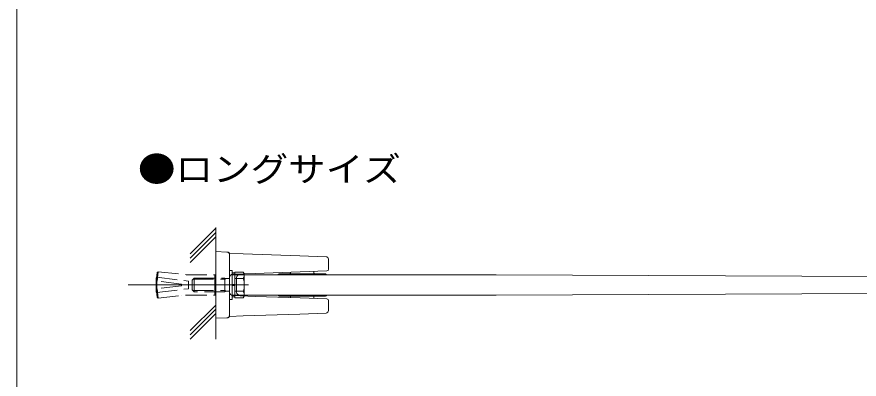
# Model space of a CAD drawing. Units: millimetres, scale not verified. Extents: x -1681 to -294, y -1188 to 1055.
# Drawn here: x -1679.9 to -1186.7, y -839.7 to -627.2 of the extents above; entities that cross this region are included whole.
import ezdxf
from ezdxf.enums import TextEntityAlignment as Align

# ---------------------------------------------------------------- set-up
doc = ezdxf.new("R2010")
doc.units = ezdxf.units.MM
doc.header["$LTSCALE"] = 4
doc.linetypes.add('CHAIN2', pattern=[12, 9, -1, 1, -1])
doc.linetypes.add('DASHED3', pattern=[4, 3, -1])
doc.layers.add('0-1_USER1', color=3, linetype='Continuous')
for name, color, linetype, lineweight in [('0-2_YKK_ZWAK', 7, 'Continuous', 9), ('0-3_YKK_13', 4, 'Continuous', 9), ('0-5_YKK_12', 2, 'CHAIN2', 9), ('0-6_YSS_K', 3, 'Continuous', 9)]:
    doc.layers.add(name, color=color, linetype=linetype, lineweight=lineweight)
doc.styles.add('ＭＳ ゴシック', font='')
doc.styles.get('ＭＳ ゴシック').set_extended_font_data('MS Gothic')

msp = doc.modelspace()

# ---------------------------------------------------------------- linework, layer by layer
at = {"layer": '0-2_YKK_ZWAK'}
msp.add_line((-1679.947, -1188), (-1679.947, 996), dxfattribs=at)
at = {"layer": '0-3_YKK_13'}
for p, q in [((-1563.452, -769.893), (-1563.452, -764.896)), ((-1563.452, -764.896), (-1556.899, -765.125)), ((-1556.737, -765.131), (-1556.61, -765.139)), ((-1556.61, -765.139), (-1556.403, -765.176)), ((-1556.403, -765.176), (-1556.203, -765.241)), ((-1556.203, -765.241), (-1556.015, -765.334)), ((-1556.015, -765.334), (-1555.841, -765.453)), ((-1555.841, -765.453), (-1555.685, -765.594)), ((-1555.685, -765.594), (-1555.551, -765.756)), ((-1555.551, -765.756), (-1555.44, -765.935)), ((-1555.452, -766.624), (-1555.452, -765.942)), ((-1555.452, -766.624), (-1555.452, -770.122)), ((-1514.187, -767.337), (-1498.899, -767.871)), ((-1497.452, -769.37), (-1497.452, -775.205)), ((-1563.452, -769.893), (-1563.452, -798.899)), ((-1555.452, -770.122), (-1555.452, -798.671)), ((-1555.452, -775.896), (-1553.852, -775.896)), ((-1555.452, -792.896), (-1555.452, -775.896)), ((-1535.681, -778.396), (-1554.453, -778.396)), ((-1553.852, -775.896), (-1553.852, -792.896)), ((-1553.852, -777.346), (-1552.252, -777.346)), ((-1540.337, -777.669), (-1553.521, -778.129)), ((-1552.252, -776.891), (-1552.252, -791.902)), ((-1552.252, -776.891), (-1547.332, -776.891)), ((-1546.752, -777.896), (-1547.332, -776.891)), ((-1546.752, -777.896), (-1546.752, -790.896)), ((-1514.117, -776.753), (-1540.337, -777.669)), ((-1528.968, -778.396), (-1535.681, -778.396)), ((-1497.054, -778.396), (-1528.968, -778.396)), ((-1526.904, -778.31), (-1526.92, -778.396)), ((-1499.251, -777.896), (-1526.412, -777.896)), ((-1519.715, -777.414), (-1519.698, -776.948)), ((-1498.417, -776.205), (-1514.117, -776.753)), ((-1505.948, -777.414), (-1505.981, -776.469)), ((-1498.759, -778.31), (-1498.743, -778.396)), ((-1481.956, -778.396), (-1497.054, -778.396)), ((-1399.332, -778.396), (-1481.956, -778.396)), ((-906.946, -780.545), (-1399.332, -778.396)), ((-1552.252, -784.146), (-1553.852, -784.146)), ((-1552.252, -780.396), (-1552.252, -788.396)), ((-1552.252, -780.644), (-1547.332, -780.644)), ((-1551.252, -780.134), (-1551.401, -784.396)), ((-1563.452, -784.396), (-1563.452, -784.302)), ((-1552.252, -784.646), (-1553.852, -784.646)), ((-1552.252, -788.149), (-1547.332, -788.149)), ((-1551.252, -788.659), (-1551.401, -784.396)), ((-1399.332, -790.396), (-906.946, -788.248)), ((-1553.852, -792.896), (-1555.452, -792.896)), ((-1554.453, -790.396), (-1530.149, -790.396)), ((-1552.252, -791.446), (-1553.852, -791.446)), ((-1553.521, -790.664), (-1540.337, -791.124)), ((-1552.252, -791.902), (-1547.332, -791.902)), ((-1546.752, -790.896), (-1547.332, -791.902)), ((-1540.337, -791.124), (-1514.117, -792.04)), ((-1530.144, -790.396), (-1528.968, -790.396)), ((-1528.968, -790.396), (-1497.054, -790.396)), ((-1526.481, -790.896), (-1499.182, -790.896)), ((-1519.715, -791.379), (-1519.698, -791.845)), ((-1514.117, -792.04), (-1498.417, -792.588)), ((-1505.948, -791.379), (-1505.981, -792.324)), ((-1498.65, -790.396), (-1498.712, -790.567)), ((-1497.452, -793.587), (-1497.452, -799.422)), ((-1497.054, -790.396), (-1481.956, -790.396)), ((-1481.956, -790.396), (-1399.332, -790.396)), ((-1563.452, -803.896), (-1563.452, -798.899)), ((-1555.452, -798.671), (-1555.452, -802.169)), ((-1556.899, -803.668), (-1563.452, -803.896)), ((-1556.599, -803.653), (-1556.714, -803.661)), ((-1556.396, -803.617), (-1556.599, -803.653)), ((-1556.2, -803.553), (-1556.396, -803.617)), ((-1556.014, -803.462), (-1556.2, -803.553)), ((-1555.843, -803.347), (-1556.014, -803.462)), ((-1555.689, -803.21), (-1555.843, -803.347)), ((-1555.555, -803.053), (-1555.689, -803.21)), ((-1555.444, -802.879), (-1555.555, -803.053)), ((-1555.452, -802.875), (-1555.452, -802.169)), ((-1547.396, -802.615), (-1555.452, -802.896)), ((-1514.187, -801.455), (-1547.396, -802.615)), ((-1498.899, -800.922), (-1514.187, -801.455))]:
    msp.add_line(p, q, dxfattribs=at)
at = {"layer": '0-3_YKK_13', "linetype": 'DASHED3'}
for p, q in [((-1598.34, -782.068), (-1597.733, -777.126)), ((-1597.844, -782.129), (-1597.176, -776.691)), ((-1597.176, -776.691), (-1597.733, -777.126)), ((-1597.173, -776.67), (-1580.75, -778.396)), ((-1580.75, -778.396), (-1563.952, -778.396)), ((-1563.952, -778.396), (-1563.952, -790.396)), ((-1563.952, -778.396), (-1563.452, -778.896)), ((-1563.452, -784.396), (-1563.452, -778.896)), ((-1597.952, -779.896), (-1598.452, -780.396)), ((-1598.452, -780.396), (-1598.452, -788.396)), ((-1583.452, -783.896), (-1598.34, -782.068)), ((-1597.952, -779.896), (-1579.452, -782.143)), ((-1597.952, -779.896), (-1597.952, -788.896)), ((-1583.452, -783.896), (-1583.452, -784.396)), ((-1579.452, -782.143), (-1579.452, -786.65)), ((-1577.252, -781.596), (-1576.052, -780.396)), ((-1577.252, -787.196), (-1577.252, -781.596)), ((-1576.7, -781.044), (-1558.152, -781.044)), ((-1576.052, -788.396), (-1576.052, -780.396)), ((-1576.052, -780.396), (-1558.152, -780.396)), ((-1558.152, -780.396), (-1557.029, -780.72)), ((-1558.152, -788.396), (-1558.152, -780.396)), ((-1557.029, -780.72), (-1558.152, -781.044)), ((-1555.452, -780.72), (-1557.029, -780.72)), ((-1598.452, -788.396), (-1597.952, -788.896)), ((-1583.452, -784.896), (-1598.34, -786.724)), ((-1598.34, -786.724), (-1597.733, -791.666)), ((-1597.952, -788.896), (-1579.452, -786.65)), ((-1597.844, -786.663), (-1597.176, -792.102)), ((-1583.452, -784.896), (-1583.452, -784.396)), ((-1577.252, -787.196), (-1576.052, -788.396)), ((-1576.7, -787.748), (-1558.152, -787.748)), ((-1558.152, -788.396), (-1576.052, -788.396)), ((-1563.452, -789.896), (-1563.452, -784.396)), ((-1557.029, -788.072), (-1558.152, -787.748)), ((-1557.029, -788.072), (-1558.152, -788.396)), ((-1555.452, -788.072), (-1557.029, -788.072)), ((-1597.176, -792.102), (-1597.733, -791.666)), ((-1597.173, -792.123), (-1580.75, -790.396)), ((-1583.452, -790.376), (-1583.452, -790.396)), ((-1580.75, -790.396), (-1563.952, -790.396)), ((-1563.452, -789.896), (-1563.952, -790.396))]:
    msp.add_line(p, q, dxfattribs=at)
at = {"layer": '0-3_YKK_13'}
msp.add_lwpolyline([(-1555.452, -765.896), (-1547.396, -766.178), (-1514.187, -767.337)], dxfattribs=at)
for centre, radius, start, end in [((-1556.952, -766.624), 1.5, 0, 88), ((-1498.952, -769.37), 1.5, 0, 88), ((-1553.452, -780.128), 2, 91.99998, 180), ((-1549.453, -780.196), 1.8, 90, 178), ((-1550.074, -778.767), 3.323, 325.61574, 34.38425), ((-1526.412, -778.396), 0.5, 90, 170), ((-1520.214, -777.396), 0.5, 270, 358), ((-1505.449, -777.396), 0.5, 182, 270), ((-1499.251, -778.396), 0.5, 10, 90), ((-1498.452, -775.205), 1, 272, 0), ((-1559.171, -784.396), 12.419, 342.41203, 17.58795), ((-1553.452, -788.665), 2, 180, 268), ((-1549.453, -788.596), 1.8, 182, 270), ((-1550.074, -790.026), 3.323, 325.61574, 34.38425), ((-1526.412, -790.396), 0.5, 190, 270), ((-1520.214, -791.396), 0.5, 2, 90), ((-1505.449, -791.396), 0.5, 90, 178), ((-1499.182, -790.396), 0.5, 270, 339.99998), ((-1498.452, -793.587), 1, 0, 88), ((-1556.952, -802.169), 1.5, 272, 0), ((-1556.759, -802.162), 1.5, 272, 290.00446), ((-1556.759, -802.162), 1.5, 323.81764, 330.67645), ((-1498.952, -799.422), 1.5, 272, 0)]:
    msp.add_arc(centre, radius, start, end, dxfattribs=at)
at = {"layer": '0-5_YKK_12'}
for p, q in [((-1614.827, -784.396), (-1560.952, -784.396)), ((-1544.252, -784.396), (-1579.752, -784.396))]:
    msp.add_line(p, q, dxfattribs=at)
at = {"layer": '0-6_YSS_K'}
for p, q in [((-1578.452, -766.19), (-1563.452, -751.19)), ((-1578.452, -768.69), (-1563.452, -753.69)), ((-1563.452, -750.792), (-1563.452, -816.19)), ((-1578.452, -771.19), (-1563.452, -756.19)), ((-1578.452, -811.19), (-1563.452, -796.19)), ((-1578.452, -813.69), (-1563.452, -798.69)), ((-1578.452, -816.19), (-1563.452, -801.19))]:
    msp.add_line(p, q, dxfattribs=at)

# ---------------------------------------------------------------- texts
at = {"layer": '0-1_USER1', "style": 'ＭＳ ゴシック', "width": 1.1}
msp.add_text('\u3000●ロングサイズ', height=14.66, dxfattribs=at).set_placement((-1631.042, -728.221), align=Align.BOTTOM_LEFT)

doc.saveas('drawing.dxf')
